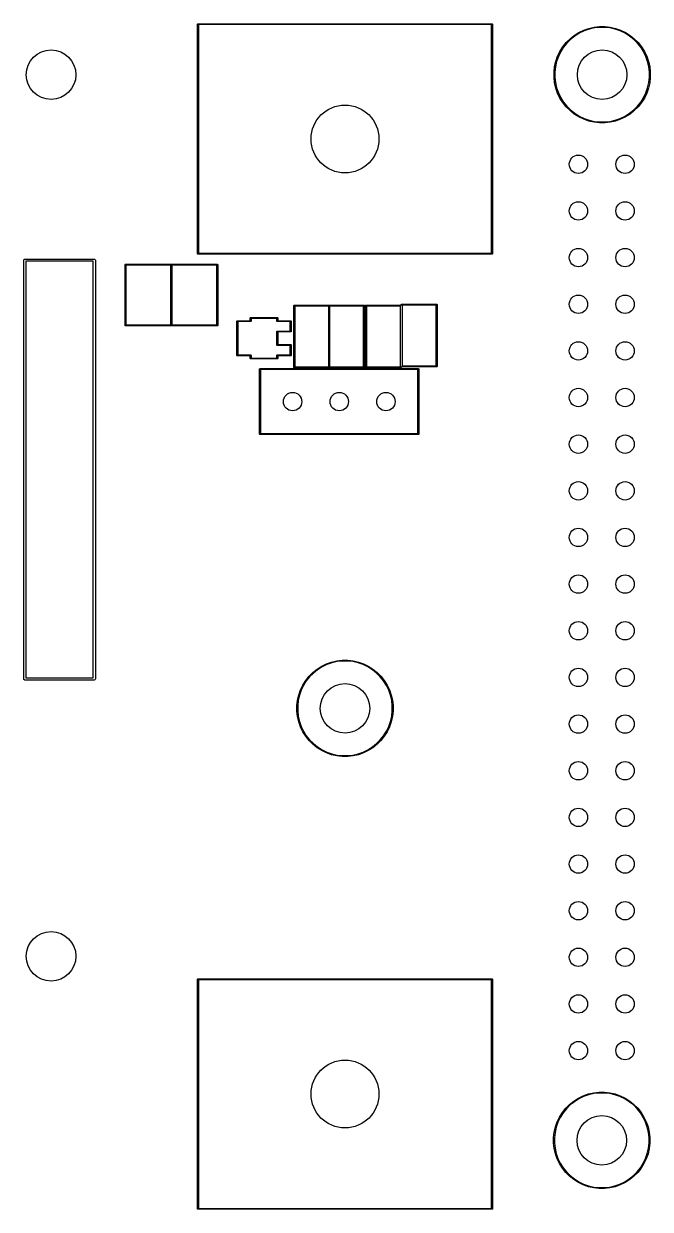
# Model space of a CAD drawing. Header units: inches. Extents: x 0.56 to 7.71, y -5.14 to -0.64.
# Drawn here: x 3.445 to 4.788, y -4.932 to -2.391 of the extents above; entities that cross this region are included whole.
import ezdxf

# ---------------------------------------------------------------- set-up
doc = ezdxf.new("R2010")
doc.units = ezdxf.units.IN
doc.header["$MEASUREMENT"] = 0
doc.layers.add('BLACK', color=250, linetype='CONTINUOUS')

msp = doc.modelspace()

# ---------------------------------------------------------------- linework, layer by layer
at = {"layer": 'BLACK', "linetype": 'CONTINUOUS'}
for p, q in [((3.8179, -2.3917), (3.818, -2.3914)), ((3.8179, -2.8839), (3.8179, -2.3917)), ((3.818, -2.3914), (3.8185, -2.3908)), ((3.8185, -2.3908), (3.8189, -2.3907)), ((3.8189, -2.3907), (4.4488, -2.3907)), ((3.8199, -2.3927), (3.8199, -2.8829)), ((4.4478, -2.3927), (3.8199, -2.3927)), ((4.4478, -2.8829), (4.4478, -2.3927)), ((4.4488, -2.3907), (4.4492, -2.3908)), ((4.4492, -2.3908), (4.4497, -2.3914)), ((4.4497, -2.3914), (4.4498, -2.3917)), ((4.4498, -2.3917), (4.4498, -2.8839)), ((4.6252, -2.4157), (4.635, -2.4095)), ((4.6359, -2.4111), (4.6263, -2.4172)), ((4.635, -2.4095), (4.6455, -2.4045)), ((4.6462, -2.4062), (4.6359, -2.4111)), ((4.6455, -2.4045), (4.6564, -2.4007)), ((4.6569, -2.4024), (4.6462, -2.4062)), ((4.6564, -2.4007), (4.6677, -2.3981)), ((4.668, -2.3999), (4.6569, -2.4024)), ((4.6677, -2.3981), (4.6792, -2.3968)), ((4.6793, -2.3986), (4.668, -2.3999)), ((4.6792, -2.3968), (4.6908, -2.3968)), ((4.6907, -2.3986), (4.6793, -2.3986)), ((4.702, -2.3999), (4.6907, -2.3986)), ((4.6908, -2.3968), (4.7024, -2.3981)), ((4.7131, -2.4024), (4.702, -2.3999)), ((4.7024, -2.3981), (4.7136, -2.4007)), ((4.7239, -2.4062), (4.7131, -2.4024)), ((4.7136, -2.4007), (4.7246, -2.4045)), ((4.7342, -2.4111), (4.7239, -2.4062)), ((4.7246, -2.4045), (4.735, -2.4095)), ((4.7438, -2.4172), (4.7342, -2.4111)), ((4.735, -2.4095), (4.7448, -2.4157)), ((4.6008, -2.4402), (4.608, -2.4311)), ((4.6093, -2.4323), (4.6022, -2.4412)), ((4.608, -2.4311), (4.6162, -2.4229)), ((4.6174, -2.4243), (4.6093, -2.4323)), ((4.6162, -2.4229), (4.6252, -2.4157)), ((4.6263, -2.4172), (4.6174, -2.4243)), ((4.7527, -2.4243), (4.7438, -2.4172)), ((4.7448, -2.4157), (4.7539, -2.4229)), ((4.7608, -2.4323), (4.7527, -2.4243)), ((4.7539, -2.4229), (4.7621, -2.4311)), ((4.7678, -2.4412), (4.7608, -2.4323)), ((4.7621, -2.4311), (4.7693, -2.4402)), ((4.5857, -2.4714), (4.5896, -2.4605)), ((4.5912, -2.4611), (4.5875, -2.4719)), ((4.5896, -2.4605), (4.5946, -2.45)), ((4.5962, -2.4509), (4.5912, -2.4611)), ((4.5946, -2.45), (4.6008, -2.4402)), ((4.6022, -2.4412), (4.5962, -2.4509)), ((4.7739, -2.4509), (4.7678, -2.4412)), ((4.7693, -2.4402), (4.7755, -2.45)), ((4.7788, -2.4611), (4.7739, -2.4509)), ((4.7755, -2.45), (4.7805, -2.4605)), ((4.7826, -2.4719), (4.7788, -2.4611)), ((4.7805, -2.4605), (4.7843, -2.4714)), ((4.5819, -2.4942), (4.5832, -2.4827)), ((4.5832, -2.4827), (4.5857, -2.4714)), ((4.5849, -2.483), (4.5837, -2.4943)), ((4.5875, -2.4719), (4.5849, -2.483)), ((4.7851, -2.483), (4.7826, -2.4719)), ((4.7843, -2.4714), (4.7869, -2.4827)), ((4.7864, -2.4943), (4.7851, -2.483)), ((4.7869, -2.4827), (4.7882, -2.4942)), ((4.5819, -2.4943), (4.5819, -2.4942)), ((4.5819, -2.5058), (4.5819, -2.4943)), ((4.5832, -2.5173), (4.5819, -2.5058)), ((4.5837, -2.4943), (4.5837, -2.5057)), ((4.5837, -2.5057), (4.5849, -2.517)), ((4.7851, -2.517), (4.7864, -2.5057)), ((4.7864, -2.5057), (4.7864, -2.4943)), ((4.7882, -2.5058), (4.7869, -2.5173)), ((4.7882, -2.4942), (4.7882, -2.5058)), ((4.5857, -2.5286), (4.5832, -2.5173)), ((4.5849, -2.517), (4.5875, -2.5281)), ((4.5896, -2.5395), (4.5857, -2.5286)), ((4.5875, -2.5281), (4.5912, -2.5389)), ((4.5946, -2.55), (4.5896, -2.5395)), ((4.5912, -2.5389), (4.5962, -2.5491)), ((4.7739, -2.5491), (4.7788, -2.5389)), ((4.7805, -2.5395), (4.7755, -2.55)), ((4.7788, -2.5389), (4.7826, -2.5281)), ((4.7843, -2.5286), (4.7805, -2.5395)), ((4.7826, -2.5281), (4.7851, -2.517)), ((4.7869, -2.5173), (4.7843, -2.5286)), ((4.6008, -2.5598), (4.5946, -2.55)), ((4.5962, -2.5491), (4.6022, -2.5588)), ((4.608, -2.5689), (4.6008, -2.5598)), ((4.6022, -2.5588), (4.6093, -2.5677)), ((4.7608, -2.5677), (4.7678, -2.5588)), ((4.7693, -2.5598), (4.7621, -2.5689)), ((4.7678, -2.5588), (4.7739, -2.5491)), ((4.7755, -2.55), (4.7693, -2.5598)), ((4.6162, -2.5771), (4.608, -2.5689)), ((4.6093, -2.5677), (4.6174, -2.5757)), ((4.6252, -2.5843), (4.6162, -2.5771)), ((4.6174, -2.5757), (4.6263, -2.5828)), ((4.635, -2.5905), (4.6252, -2.5843)), ((4.6263, -2.5828), (4.6359, -2.5889)), ((4.6455, -2.5955), (4.635, -2.5905)), ((4.6359, -2.5889), (4.6462, -2.5938)), ((4.7239, -2.5938), (4.7342, -2.5889)), ((4.735, -2.5905), (4.7246, -2.5955)), ((4.7342, -2.5889), (4.7438, -2.5828)), ((4.7448, -2.5843), (4.735, -2.5905)), ((4.7438, -2.5828), (4.7527, -2.5757)), ((4.7539, -2.5771), (4.7448, -2.5843)), ((4.7527, -2.5757), (4.7608, -2.5677)), ((4.7621, -2.5689), (4.7539, -2.5771)), ((4.6564, -2.5993), (4.6455, -2.5955)), ((4.6462, -2.5938), (4.6569, -2.5976)), ((4.6677, -2.6019), (4.6564, -2.5993)), ((4.6569, -2.5976), (4.668, -2.6001)), ((4.6792, -2.6032), (4.6677, -2.6019)), ((4.668, -2.6001), (4.6793, -2.6014)), ((4.6908, -2.6032), (4.6792, -2.6032)), ((4.6793, -2.6014), (4.6907, -2.6014)), ((4.6907, -2.6014), (4.702, -2.6001)), ((4.7024, -2.6019), (4.6908, -2.6032)), ((4.702, -2.6001), (4.7131, -2.5976)), ((4.7136, -2.5993), (4.7024, -2.6019)), ((4.7131, -2.5976), (4.7239, -2.5938)), ((4.7246, -2.5955), (4.7136, -2.5993)), ((3.4453, -2.8976), (3.4455, -2.8967)), ((3.4455, -2.8967), (3.4467, -2.8955)), ((3.4467, -2.8955), (3.4476, -2.8953)), ((3.4476, -2.8953), (3.5965, -2.8953)), ((3.5965, -2.8953), (3.5974, -2.8955)), ((3.5974, -2.8955), (3.5986, -2.8967)), ((3.5986, -2.8967), (3.5988, -2.8976)), ((3.818, -2.8842), (3.8179, -2.8839)), ((3.8185, -2.8848), (3.818, -2.8842)), ((3.8189, -2.8848), (3.8185, -2.8848)), ((4.4488, -2.8848), (3.8189, -2.8848)), ((3.8199, -2.8829), (4.4478, -2.8829)), ((4.4492, -2.8848), (4.4488, -2.8848)), ((4.4497, -2.8842), (4.4492, -2.8848)), ((4.4498, -2.8839), (4.4497, -2.8842)), ((3.4453, -3.7953), (3.4453, -2.8976)), ((3.45, -2.9), (3.45, -3.7929)), ((3.5941, -2.9), (3.45, -2.9)), ((3.5941, -3.7929), (3.5941, -2.9)), ((3.5988, -2.8976), (3.5988, -3.7953)), ((3.6624, -2.9075), (3.6625, -2.9071)), ((3.6624, -3.0374), (3.6624, -2.9075)), ((3.6625, -2.9071), (3.663, -2.9066)), ((3.663, -2.9066), (3.6634, -2.9065)), ((3.6634, -2.9065), (3.7618, -2.9065)), ((3.6644, -2.9085), (3.6644, -3.0364)), ((3.7608, -2.9085), (3.6644, -2.9085)), ((3.7608, -3.0364), (3.7608, -2.9085)), ((3.7618, -2.9065), (3.8602, -2.9065)), ((3.7628, -2.9085), (3.7628, -3.0364)), ((3.8593, -2.9085), (3.7628, -2.9085)), ((3.8593, -3.0364), (3.8593, -2.9085)), ((3.8602, -2.9065), (3.8606, -2.9066)), ((3.8606, -2.9066), (3.8611, -2.9071)), ((3.8611, -2.9071), (3.8612, -2.9075)), ((3.8612, -2.9075), (3.8612, -3.0374)), ((4.0242, -2.995), (4.0243, -2.9946)), ((4.0242, -3.1273), (4.0242, -2.995)), ((4.0243, -2.9946), (4.0248, -2.9941)), ((4.0248, -2.9941), (4.0252, -2.994)), ((4.0252, -2.994), (4.1, -2.994)), ((4.0262, -2.996), (4.0262, -3.1263)), ((4.099, -2.996), (4.0262, -2.996)), ((4.099, -3.1263), (4.099, -2.996)), ((4.1, -2.994), (4.1748, -2.994)), ((4.101, -2.996), (4.101, -3.1263)), ((4.1738, -2.996), (4.101, -2.996)), ((4.1738, -3.1263), (4.1738, -2.996)), ((4.1748, -2.994), (4.1752, -2.9941)), ((4.1752, -2.9941), (4.1757, -2.9946)), ((4.1757, -2.9946), (4.1758, -2.995)), ((4.1758, -2.995), (4.1758, -3.1273)), ((4.1778, -2.9946), (4.1784, -2.9941)), ((4.1778, -2.995), (4.1778, -2.9946)), ((4.1778, -3.1273), (4.1778, -2.995)), ((4.1784, -2.9941), (4.1787, -2.994)), ((4.1787, -2.994), (4.2535, -2.994)), ((4.1797, -2.996), (4.1797, -3.1263)), ((4.2526, -2.996), (4.1797, -2.996)), ((4.2526, -3.1263), (4.2526, -2.996)), ((4.2535, -2.994), (4.2539, -2.9941)), ((4.2539, -2.9941), (4.2545, -2.9946)), ((4.2545, -2.993), (4.2546, -2.9926)), ((4.2545, -2.995), (4.2545, -2.993)), ((4.2545, -2.9946), (4.2545, -2.995)), ((4.2546, -2.9926), (4.2551, -2.9921)), ((4.2551, -2.9921), (4.2555, -2.992)), ((4.2555, -2.992), (4.3303, -2.992)), ((4.2565, -2.994), (4.2565, -3.1243)), ((4.3293, -2.994), (4.2565, -2.994)), ((4.3293, -3.1243), (4.3293, -2.994)), ((4.3303, -2.992), (4.3307, -2.9921)), ((4.3307, -2.9921), (4.3312, -2.9926)), ((4.3312, -2.9926), (4.3313, -2.993)), ((4.3313, -2.993), (4.3313, -3.1253)), ((3.9305, -3.0218), (3.9306, -3.0214)), ((3.9305, -3.0275), (3.9305, -3.0218)), ((3.9306, -3.0214), (3.9311, -3.0208)), ((3.9311, -3.0208), (3.9315, -3.0208)), ((3.9315, -3.0208), (3.989, -3.0208)), ((3.9325, -3.0227), (3.9325, -3.0284)), ((3.988, -3.0227), (3.9325, -3.0227)), ((3.988, -3.0284), (3.988, -3.0227)), ((3.989, -3.0208), (3.9894, -3.0208)), ((3.9894, -3.0208), (3.9899, -3.0214)), ((3.9899, -3.0214), (3.99, -3.0218)), ((3.99, -3.0218), (3.99, -3.0275)), ((3.6625, -3.0378), (3.6624, -3.0374)), ((3.663, -3.0383), (3.6625, -3.0378)), ((3.6634, -3.0384), (3.663, -3.0383)), ((3.7618, -3.0384), (3.6634, -3.0384)), ((3.6644, -3.0364), (3.7608, -3.0364)), ((3.8602, -3.0384), (3.7618, -3.0384)), ((3.7628, -3.0364), (3.8593, -3.0364)), ((3.8606, -3.0383), (3.8602, -3.0384)), ((3.8611, -3.0378), (3.8606, -3.0383)), ((3.8612, -3.0374), (3.8611, -3.0378)), ((3.9022, -3.0284), (3.9023, -3.0281)), ((3.9022, -3.1017), (3.9022, -3.0284)), ((3.9023, -3.0281), (3.9028, -3.0275)), ((3.9028, -3.0275), (3.9032, -3.0275)), ((3.9032, -3.0275), (3.9305, -3.0275)), ((3.9315, -3.0294), (3.9042, -3.0294)), ((3.9042, -3.0294), (3.9042, -3.1007)), ((3.9319, -3.0294), (3.9315, -3.0294)), ((3.9324, -3.0288), (3.9319, -3.0294)), ((3.9325, -3.0284), (3.9324, -3.0288)), ((3.9881, -3.0288), (3.988, -3.0284)), ((3.9886, -3.0294), (3.9881, -3.0288)), ((3.9881, -3.0501), (3.9886, -3.0496)), ((3.989, -3.0294), (3.9886, -3.0294)), ((3.9886, -3.0496), (3.989, -3.0495)), ((4.0164, -3.0294), (3.989, -3.0294)), ((3.989, -3.0495), (4.0164, -3.0495)), ((3.99, -3.0275), (4.0173, -3.0275)), ((4.0164, -3.0495), (4.0164, -3.0294)), ((4.0173, -3.0275), (4.0177, -3.0275)), ((4.0177, -3.0275), (4.0183, -3.0281)), ((4.0183, -3.0281), (4.0183, -3.0284)), ((4.0183, -3.0284), (4.0183, -3.0505)), ((3.988, -3.0505), (3.9881, -3.0501)), ((3.988, -3.0796), (3.988, -3.0505)), ((4.0173, -3.0515), (3.99, -3.0515)), ((3.99, -3.0515), (3.99, -3.0786)), ((4.0177, -3.0514), (4.0173, -3.0515)), ((4.0183, -3.0509), (4.0177, -3.0514)), ((4.0183, -3.0505), (4.0183, -3.0509)), ((3.9881, -3.08), (3.988, -3.0796)), ((3.9886, -3.0805), (3.9881, -3.08)), ((3.989, -3.0806), (3.9886, -3.0805)), ((4.0164, -3.0806), (3.989, -3.0806)), ((3.99, -3.0786), (4.0173, -3.0786)), ((4.0164, -3.1007), (4.0164, -3.0806)), ((4.0173, -3.0786), (4.0177, -3.0787)), ((4.0177, -3.0787), (4.0183, -3.0792)), ((4.0183, -3.0792), (4.0183, -3.0796)), ((4.0183, -3.0796), (4.0183, -3.1017)), ((3.9023, -3.102), (3.9022, -3.1017)), ((3.9028, -3.1026), (3.9023, -3.102)), ((3.9032, -3.1027), (3.9028, -3.1026)), ((3.9305, -3.1027), (3.9032, -3.1027)), ((3.9042, -3.1007), (3.9315, -3.1007)), ((3.9305, -3.1084), (3.9305, -3.1027)), ((3.9306, -3.1087), (3.9305, -3.1084)), ((3.9311, -3.1093), (3.9306, -3.1087)), ((3.9315, -3.1094), (3.9311, -3.1093)), ((3.9315, -3.1007), (3.9319, -3.1008)), ((3.989, -3.1094), (3.9315, -3.1094)), ((3.9319, -3.1008), (3.9324, -3.1013)), ((3.9324, -3.1013), (3.9325, -3.1017)), ((3.9325, -3.1017), (3.9325, -3.1074)), ((3.9325, -3.1074), (3.988, -3.1074)), ((3.988, -3.1017), (3.9881, -3.1013)), ((3.988, -3.1074), (3.988, -3.1017)), ((3.9881, -3.1013), (3.9886, -3.1008)), ((3.9886, -3.1008), (3.989, -3.1007)), ((3.989, -3.1007), (4.0164, -3.1007)), ((3.9894, -3.1093), (3.989, -3.1094)), ((3.9899, -3.1087), (3.9894, -3.1093)), ((3.99, -3.1084), (3.9899, -3.1087)), ((4.0173, -3.1027), (3.99, -3.1027)), ((3.99, -3.1027), (3.99, -3.1084)), ((4.0177, -3.1026), (4.0173, -3.1027)), ((4.0183, -3.102), (4.0177, -3.1026)), ((4.0183, -3.1017), (4.0183, -3.102)), ((4.2546, -3.1257), (4.2545, -3.1253)), ((4.2545, -3.1253), (4.2545, -3.1273)), ((4.2551, -3.1262), (4.2546, -3.1257)), ((4.2565, -3.1243), (4.3293, -3.1243)), ((4.3312, -3.1257), (4.3307, -3.1262)), ((4.3313, -3.1253), (4.3312, -3.1257)), ((3.9508, -3.1311), (3.9509, -3.1307)), ((3.9508, -3.2705), (3.9508, -3.1311)), ((3.9509, -3.1307), (3.9514, -3.1302)), ((3.9514, -3.1302), (3.9518, -3.1301)), ((3.9518, -3.1301), (4.2911, -3.1301)), ((3.9528, -3.1321), (3.9528, -3.2695)), ((4.2902, -3.1321), (3.9528, -3.1321)), ((4.0243, -3.1276), (4.0242, -3.1273)), ((4.0248, -3.1282), (4.0243, -3.1276)), ((4.0252, -3.1282), (4.0248, -3.1282)), ((4.1, -3.1282), (4.0252, -3.1282)), ((4.0262, -3.1263), (4.099, -3.1263)), ((4.1748, -3.1282), (4.1, -3.1282)), ((4.101, -3.1263), (4.1738, -3.1263)), ((4.1752, -3.1282), (4.1748, -3.1282)), ((4.1757, -3.1276), (4.1752, -3.1282)), ((4.1758, -3.1273), (4.1757, -3.1276)), ((4.1778, -3.1276), (4.1778, -3.1273)), ((4.1784, -3.1282), (4.1778, -3.1276)), ((4.1787, -3.1282), (4.1784, -3.1282)), ((4.2535, -3.1282), (4.1787, -3.1282)), ((4.1797, -3.1263), (4.2526, -3.1263)), ((4.2539, -3.1282), (4.2535, -3.1282)), ((4.2545, -3.1276), (4.2539, -3.1282)), ((4.2545, -3.1273), (4.2545, -3.1276)), ((4.2555, -3.1263), (4.2551, -3.1262)), ((4.3303, -3.1263), (4.2555, -3.1263)), ((4.2902, -3.2695), (4.2902, -3.1321)), ((4.2911, -3.1301), (4.2915, -3.1302)), ((4.2915, -3.1302), (4.2921, -3.1307)), ((4.2921, -3.1307), (4.2921, -3.1311)), ((4.2921, -3.1311), (4.2921, -3.2705)), ((4.3307, -3.1262), (4.3303, -3.1263)), ((3.9509, -3.2708), (3.9508, -3.2705)), ((3.9514, -3.2714), (3.9509, -3.2708)), ((3.9518, -3.2715), (3.9514, -3.2714)), ((4.2911, -3.2715), (3.9518, -3.2715)), ((3.9528, -3.2695), (4.2902, -3.2695)), ((4.2915, -3.2714), (4.2911, -3.2715)), ((4.2921, -3.2708), (4.2915, -3.2714)), ((4.2921, -3.2705), (4.2921, -3.2708)), ((4.0943, -3.7628), (4.1052, -3.759)), ((4.1057, -3.7607), (4.095, -3.7645)), ((4.1052, -3.759), (4.1165, -3.7564)), ((4.1169, -3.7582), (4.1057, -3.7607)), ((4.1165, -3.7564), (4.1281, -3.7551)), ((4.1282, -3.7569), (4.1169, -3.7582)), ((4.1281, -3.7551), (4.1397, -3.7551)), ((4.1396, -3.7569), (4.1282, -3.7569)), ((4.1509, -3.7582), (4.1396, -3.7569)), ((4.1397, -3.7551), (4.1512, -3.7564)), ((4.162, -3.7607), (4.1509, -3.7582)), ((4.1512, -3.7564), (4.1625, -3.759)), ((4.1727, -3.7645), (4.162, -3.7607)), ((4.1625, -3.759), (4.1734, -3.7628)), ((4.0568, -3.7894), (4.065, -3.7812)), ((4.0662, -3.7826), (4.0581, -3.7906)), ((4.065, -3.7812), (4.0741, -3.774)), ((4.0751, -3.7755), (4.0662, -3.7826)), ((4.0741, -3.774), (4.0839, -3.7678)), ((4.0847, -3.7694), (4.0751, -3.7755)), ((4.0839, -3.7678), (4.0943, -3.7628)), ((4.095, -3.7645), (4.0847, -3.7694)), ((4.183, -3.7694), (4.1727, -3.7645)), ((4.1734, -3.7628), (4.1838, -3.7678)), ((4.1926, -3.7755), (4.183, -3.7694)), ((4.1838, -3.7678), (4.1937, -3.774)), ((4.2015, -3.7826), (4.1926, -3.7755)), ((4.1937, -3.774), (4.2027, -3.7812)), ((4.2096, -3.7906), (4.2015, -3.7826)), ((4.2027, -3.7812), (4.2109, -3.7894)), ((3.4455, -3.7962), (3.4453, -3.7953)), ((3.4467, -3.7975), (3.4455, -3.7962)), ((3.4476, -3.7976), (3.4467, -3.7975)), ((3.5965, -3.7976), (3.4476, -3.7976)), ((3.45, -3.7929), (3.5941, -3.7929)), ((3.5974, -3.7975), (3.5965, -3.7976)), ((3.5986, -3.7962), (3.5974, -3.7975)), ((3.5988, -3.7953), (3.5986, -3.7962)), ((4.0384, -3.8187), (4.0434, -3.8083)), ((4.045, -3.8092), (4.04, -3.8194)), ((4.0434, -3.8083), (4.0496, -3.7985)), ((4.051, -3.7995), (4.045, -3.8092)), ((4.0496, -3.7985), (4.0568, -3.7894)), ((4.0581, -3.7906), (4.051, -3.7995)), ((4.2167, -3.7995), (4.2096, -3.7906)), ((4.2109, -3.7894), (4.2181, -3.7985)), ((4.2227, -3.8092), (4.2167, -3.7995)), ((4.2181, -3.7985), (4.2243, -3.8083)), ((4.2277, -3.8194), (4.2227, -3.8092)), ((4.2243, -3.8083), (4.2293, -3.8187)), ((4.032, -3.841), (4.0346, -3.8297)), ((4.0363, -3.8302), (4.0338, -3.8413)), ((4.0346, -3.8297), (4.0384, -3.8187)), ((4.04, -3.8194), (4.0363, -3.8302)), ((4.2314, -3.8302), (4.2277, -3.8194)), ((4.2293, -3.8187), (4.2332, -3.8297)), ((4.234, -3.8413), (4.2314, -3.8302)), ((4.2332, -3.8297), (4.2357, -3.841)), ((4.0307, -3.8525), (4.032, -3.841)), ((4.0307, -3.8526), (4.0307, -3.8525)), ((4.0307, -3.8641), (4.0307, -3.8526)), ((4.0338, -3.8413), (4.0325, -3.8526)), ((4.0325, -3.8526), (4.0325, -3.864)), ((4.2352, -3.8526), (4.234, -3.8413)), ((4.2352, -3.864), (4.2352, -3.8526)), ((4.2357, -3.841), (4.237, -3.8525)), ((4.237, -3.8525), (4.237, -3.8641)), ((4.032, -3.8756), (4.0307, -3.8641)), ((4.0346, -3.8869), (4.032, -3.8756)), ((4.0325, -3.864), (4.0338, -3.8753)), ((4.0338, -3.8753), (4.0363, -3.8864)), ((4.0384, -3.8978), (4.0346, -3.8869)), ((4.0363, -3.8864), (4.04, -3.8971)), ((4.2277, -3.8971), (4.2314, -3.8864)), ((4.2332, -3.8869), (4.2293, -3.8978)), ((4.2314, -3.8864), (4.234, -3.8753)), ((4.2357, -3.8756), (4.2332, -3.8869)), ((4.234, -3.8753), (4.2352, -3.864)), ((4.237, -3.8641), (4.2357, -3.8756)), ((4.0434, -3.9083), (4.0384, -3.8978)), ((4.04, -3.8971), (4.045, -3.9074)), ((4.0496, -3.9181), (4.0434, -3.9083)), ((4.045, -3.9074), (4.051, -3.917)), ((4.2167, -3.917), (4.2227, -3.9074)), ((4.2243, -3.9083), (4.2181, -3.9181)), ((4.2227, -3.9074), (4.2277, -3.8971)), ((4.2293, -3.8978), (4.2243, -3.9083)), ((4.0568, -3.9271), (4.0496, -3.9181)), ((4.051, -3.917), (4.0581, -3.9259)), ((4.065, -3.9353), (4.0568, -3.9271)), ((4.0581, -3.9259), (4.0662, -3.934)), ((4.0741, -3.9426), (4.065, -3.9353)), ((4.0662, -3.934), (4.0751, -3.9411)), ((4.1926, -3.9411), (4.2015, -3.934)), ((4.2027, -3.9353), (4.1937, -3.9426)), ((4.2015, -3.934), (4.2096, -3.9259)), ((4.2109, -3.9271), (4.2027, -3.9353)), ((4.2096, -3.9259), (4.2167, -3.917)), ((4.2181, -3.9181), (4.2109, -3.9271)), ((4.0839, -3.9487), (4.0741, -3.9426)), ((4.0751, -3.9411), (4.0847, -3.9471)), ((4.0943, -3.9537), (4.0839, -3.9487)), ((4.0847, -3.9471), (4.095, -3.9521)), ((4.1052, -3.9576), (4.0943, -3.9537)), ((4.095, -3.9521), (4.1057, -3.9558)), ((4.1165, -3.9602), (4.1052, -3.9576)), ((4.1057, -3.9558), (4.1169, -3.9584)), ((4.1281, -3.9615), (4.1165, -3.9602)), ((4.1169, -3.9584), (4.1282, -3.9596)), ((4.1397, -3.9615), (4.1281, -3.9615)), ((4.1282, -3.9596), (4.1396, -3.9596)), ((4.1396, -3.9596), (4.1509, -3.9584)), ((4.1512, -3.9602), (4.1397, -3.9615)), ((4.1509, -3.9584), (4.162, -3.9558)), ((4.1625, -3.9576), (4.1512, -3.9602)), ((4.162, -3.9558), (4.1727, -3.9521)), ((4.1734, -3.9537), (4.1625, -3.9576)), ((4.1727, -3.9521), (4.183, -3.9471)), ((4.1838, -3.9487), (4.1734, -3.9537)), ((4.183, -3.9471), (4.1926, -3.9411)), ((4.1937, -3.9426), (4.1838, -3.9487)), ((3.8179, -4.439), (3.818, -4.4386)), ((3.8179, -4.9311), (3.8179, -4.439)), ((3.818, -4.4386), (3.8185, -4.4381)), ((3.8185, -4.4381), (3.8189, -4.438)), ((3.8189, -4.438), (4.4488, -4.438)), ((3.8199, -4.44), (3.8199, -4.9301)), ((4.4478, -4.44), (3.8199, -4.44)), ((4.4478, -4.9301), (4.4478, -4.44)), ((4.4488, -4.438), (4.4492, -4.4381)), ((4.4492, -4.4381), (4.4497, -4.4386)), ((4.4497, -4.4386), (4.4498, -4.439)), ((4.4498, -4.439), (4.4498, -4.9311)), ((4.6154, -4.7072), (4.6244, -4.7)), ((4.6255, -4.7014), (4.6166, -4.7085)), ((4.6244, -4.7), (4.6343, -4.6938)), ((4.6351, -4.6954), (4.6255, -4.7014)), ((4.6343, -4.6938), (4.6447, -4.6888)), ((4.6454, -4.6904), (4.6351, -4.6954)), ((4.6447, -4.6888), (4.6556, -4.6849)), ((4.6561, -4.6867), (4.6454, -4.6904)), ((4.6556, -4.6849), (4.6669, -4.6824)), ((4.6672, -4.6841), (4.6561, -4.6867)), ((4.6669, -4.6824), (4.6785, -4.6811)), ((4.6786, -4.6829), (4.6672, -4.6841)), ((4.6785, -4.6811), (4.69, -4.6811)), ((4.6899, -4.6829), (4.6786, -4.6829)), ((4.7013, -4.6841), (4.6899, -4.6829)), ((4.69, -4.6811), (4.7016, -4.6824)), ((4.7124, -4.6867), (4.7013, -4.6841)), ((4.7016, -4.6824), (4.7129, -4.6849)), ((4.7231, -4.6904), (4.7124, -4.6867)), ((4.7129, -4.6849), (4.7238, -4.6888)), ((4.7334, -4.6954), (4.7231, -4.6904)), ((4.7238, -4.6888), (4.7342, -4.6938)), ((4.743, -4.7014), (4.7334, -4.6954)), ((4.7342, -4.6938), (4.7441, -4.7)), ((4.7519, -4.7085), (4.743, -4.7014)), ((4.7441, -4.7), (4.7531, -4.7072)), ((4.5938, -4.7343), (4.6, -4.7244)), ((4.6014, -4.7255), (4.5954, -4.7351)), ((4.6, -4.7244), (4.6072, -4.7154)), ((4.6085, -4.7166), (4.6014, -4.7255)), ((4.6072, -4.7154), (4.6154, -4.7072)), ((4.6166, -4.7085), (4.6085, -4.7166)), ((4.76, -4.7166), (4.7519, -4.7085)), ((4.7531, -4.7072), (4.7613, -4.7154)), ((4.7671, -4.7255), (4.76, -4.7166)), ((4.7613, -4.7154), (4.7685, -4.7244)), ((4.7731, -4.7351), (4.7671, -4.7255)), ((4.7685, -4.7244), (4.7747, -4.7343)), ((4.5849, -4.7556), (4.5888, -4.7447)), ((4.5904, -4.7454), (4.5867, -4.7561)), ((4.5888, -4.7447), (4.5938, -4.7343)), ((4.5954, -4.7351), (4.5904, -4.7454)), ((4.7781, -4.7454), (4.7731, -4.7351)), ((4.7747, -4.7343), (4.7797, -4.7447)), ((4.7818, -4.7561), (4.7781, -4.7454)), ((4.7797, -4.7447), (4.7836, -4.7556)), ((4.5811, -4.7785), (4.5824, -4.7669)), ((4.5824, -4.7669), (4.5849, -4.7556)), ((4.5841, -4.7672), (4.5829, -4.7786)), ((4.5867, -4.7561), (4.5841, -4.7672)), ((4.7844, -4.7672), (4.7818, -4.7561)), ((4.7836, -4.7556), (4.7861, -4.7669)), ((4.7856, -4.7786), (4.7844, -4.7672)), ((4.7861, -4.7669), (4.7874, -4.7785)), ((4.5811, -4.7786), (4.5811, -4.7785)), ((4.5811, -4.79), (4.5811, -4.7786)), ((4.5824, -4.8016), (4.5811, -4.79)), ((4.5849, -4.8129), (4.5824, -4.8016)), ((4.5829, -4.7786), (4.5829, -4.7899)), ((4.5829, -4.7899), (4.5841, -4.8013)), ((4.5841, -4.8013), (4.5867, -4.8124)), ((4.7818, -4.8124), (4.7844, -4.8013)), ((4.7861, -4.8016), (4.7836, -4.8129)), ((4.7844, -4.8013), (4.7856, -4.7899)), ((4.7856, -4.7899), (4.7856, -4.7786)), ((4.7874, -4.79), (4.7861, -4.8016)), ((4.7874, -4.7785), (4.7874, -4.79)), ((4.5888, -4.8238), (4.5849, -4.8129)), ((4.5867, -4.8124), (4.5904, -4.8231)), ((4.5938, -4.8342), (4.5888, -4.8238)), ((4.5904, -4.8231), (4.5954, -4.8334)), ((4.7731, -4.8334), (4.7781, -4.8231)), ((4.7797, -4.8238), (4.7747, -4.8342)), ((4.7781, -4.8231), (4.7818, -4.8124)), ((4.7836, -4.8129), (4.7797, -4.8238)), ((4.6, -4.8441), (4.5938, -4.8342)), ((4.5954, -4.8334), (4.6014, -4.843)), ((4.6072, -4.8531), (4.6, -4.8441)), ((4.6014, -4.843), (4.6085, -4.8519)), ((4.6154, -4.8613), (4.6072, -4.8531)), ((4.6085, -4.8519), (4.6166, -4.86)), ((4.7519, -4.86), (4.76, -4.8519)), ((4.7613, -4.8531), (4.7531, -4.8613)), ((4.76, -4.8519), (4.7671, -4.843)), ((4.7685, -4.8441), (4.7613, -4.8531)), ((4.7671, -4.843), (4.7731, -4.8334)), ((4.7747, -4.8342), (4.7685, -4.8441)), ((4.6244, -4.8685), (4.6154, -4.8613)), ((4.6166, -4.86), (4.6255, -4.8671)), ((4.6343, -4.8747), (4.6244, -4.8685)), ((4.6255, -4.8671), (4.6351, -4.8731)), ((4.6447, -4.8797), (4.6343, -4.8747)), ((4.6351, -4.8731), (4.6454, -4.8781)), ((4.6454, -4.8781), (4.6561, -4.8818)), ((4.7124, -4.8818), (4.7231, -4.8781)), ((4.7231, -4.8781), (4.7334, -4.8731)), ((4.7342, -4.8747), (4.7238, -4.8797)), ((4.7334, -4.8731), (4.743, -4.8671)), ((4.7441, -4.8685), (4.7342, -4.8747)), ((4.743, -4.8671), (4.7519, -4.86)), ((4.7531, -4.8613), (4.7441, -4.8685)), ((4.6556, -4.8836), (4.6447, -4.8797)), ((4.6669, -4.8861), (4.6556, -4.8836)), ((4.6561, -4.8818), (4.6672, -4.8844)), ((4.6785, -4.8874), (4.6669, -4.8861)), ((4.6672, -4.8844), (4.6786, -4.8856)), ((4.69, -4.8874), (4.6785, -4.8874)), ((4.6786, -4.8856), (4.6899, -4.8856)), ((4.6899, -4.8856), (4.7013, -4.8844)), ((4.7016, -4.8861), (4.69, -4.8874)), ((4.7013, -4.8844), (4.7124, -4.8818)), ((4.7129, -4.8836), (4.7016, -4.8861)), ((4.7238, -4.8797), (4.7129, -4.8836)), ((3.8199, -4.9301), (4.4478, -4.9301)), ((3.818, -4.9315), (3.8179, -4.9311)), ((3.8185, -4.932), (3.818, -4.9315)), ((3.8189, -4.9321), (3.8185, -4.932)), ((4.4488, -4.9321), (3.8189, -4.9321)), ((4.4492, -4.932), (4.4488, -4.9321)), ((4.4497, -4.9315), (4.4492, -4.932)), ((4.4498, -4.9311), (4.4497, -4.9315))]:
    msp.add_line(p, q, dxfattribs=at)
at = {"layer": 'BLACK'}
for centre, radius in [((3.5039, -2.5), 0.0531), ((3.5039, -2.5), 0.0531), ((4.685, -2.5), 0.0531), ((4.685, -2.5), 0.0531), ((4.1339, -2.6378), 0.0728), ((4.1339, -2.6378), 0.0728), ((4.6343, -2.692), 0.0197), ((4.6343, -2.692), 0.0197), ((4.7343, -2.692), 0.0197), ((4.7343, -2.692), 0.0197), ((4.6343, -2.792), 0.0197), ((4.6343, -2.792), 0.0197), ((4.7343, -2.792), 0.0197), ((4.7343, -2.792), 0.0197), ((4.6343, -2.892), 0.0197), ((4.6343, -2.892), 0.0197), ((4.7343, -2.892), 0.0197), ((4.7343, -2.892), 0.0197), ((4.6343, -2.992), 0.0197), ((4.6343, -2.992), 0.0197), ((4.7343, -2.992), 0.0197), ((4.7343, -2.992), 0.0197), ((4.6343, -3.092), 0.0197), ((4.6343, -3.092), 0.0197), ((4.7343, -3.092), 0.0197), ((4.7343, -3.092), 0.0197), ((4.6343, -3.192), 0.0197), ((4.6343, -3.192), 0.0197), ((4.7343, -3.192), 0.0197), ((4.7343, -3.192), 0.0197), ((4.0215, -3.2008), 0.0197), ((4.0215, -3.2008), 0.0197), ((4.1215, -3.2008), 0.0197), ((4.1215, -3.2008), 0.0197), ((4.2215, -3.2008), 0.0197), ((4.2215, -3.2008), 0.0197), ((4.6343, -3.292), 0.0197), ((4.6343, -3.292), 0.0197), ((4.7343, -3.292), 0.0197), ((4.7343, -3.292), 0.0197), ((4.6343, -3.392), 0.0197), ((4.6343, -3.392), 0.0197), ((4.7343, -3.392), 0.0197), ((4.7343, -3.392), 0.0197), ((4.6343, -3.492), 0.0197), ((4.6343, -3.492), 0.0197), ((4.7343, -3.492), 0.0197), ((4.7343, -3.492), 0.0197), ((4.6343, -3.592), 0.0197), ((4.6343, -3.592), 0.0197), ((4.7343, -3.592), 0.0197), ((4.7343, -3.592), 0.0197), ((4.6343, -3.692), 0.0197), ((4.6343, -3.692), 0.0197), ((4.7343, -3.692), 0.0197), ((4.7343, -3.692), 0.0197), ((4.6343, -3.792), 0.0197), ((4.6343, -3.792), 0.0197), ((4.7343, -3.792), 0.0197), ((4.7343, -3.792), 0.0197), ((4.1339, -3.8583), 0.0531), ((4.1339, -3.8583), 0.0531), ((4.6343, -3.892), 0.0197), ((4.6343, -3.892), 0.0197), ((4.7343, -3.892), 0.0197), ((4.7343, -3.892), 0.0197), ((4.6343, -3.992), 0.0197), ((4.6343, -3.992), 0.0197), ((4.7343, -3.992), 0.0197), ((4.7343, -3.992), 0.0197), ((4.6343, -4.092), 0.0197), ((4.6343, -4.092), 0.0197), ((4.7343, -4.092), 0.0197), ((4.7343, -4.092), 0.0197), ((4.6343, -4.192), 0.0197), ((4.6343, -4.192), 0.0197), ((4.7343, -4.192), 0.0197), ((4.7343, -4.192), 0.0197), ((4.6343, -4.292), 0.0197), ((4.6343, -4.292), 0.0197), ((4.7343, -4.292), 0.0197), ((4.7343, -4.292), 0.0197), ((3.5039, -4.3898), 0.0531), ((3.5039, -4.3898), 0.0531), ((4.6343, -4.392), 0.0197), ((4.6343, -4.392), 0.0197), ((4.7343, -4.392), 0.0197), ((4.7343, -4.392), 0.0197), ((4.6343, -4.492), 0.0197), ((4.6343, -4.492), 0.0197), ((4.7343, -4.492), 0.0197), ((4.7343, -4.492), 0.0197), ((4.6343, -4.592), 0.0197), ((4.6343, -4.592), 0.0197), ((4.7343, -4.592), 0.0197), ((4.7343, -4.592), 0.0197), ((4.1339, -4.685), 0.0728), ((4.1339, -4.685), 0.0728), ((4.6843, -4.7843), 0.0531), ((4.6843, -4.7843), 0.0531)]:
    msp.add_circle(centre, radius, dxfattribs=at)

doc.saveas('drawing.dxf')
